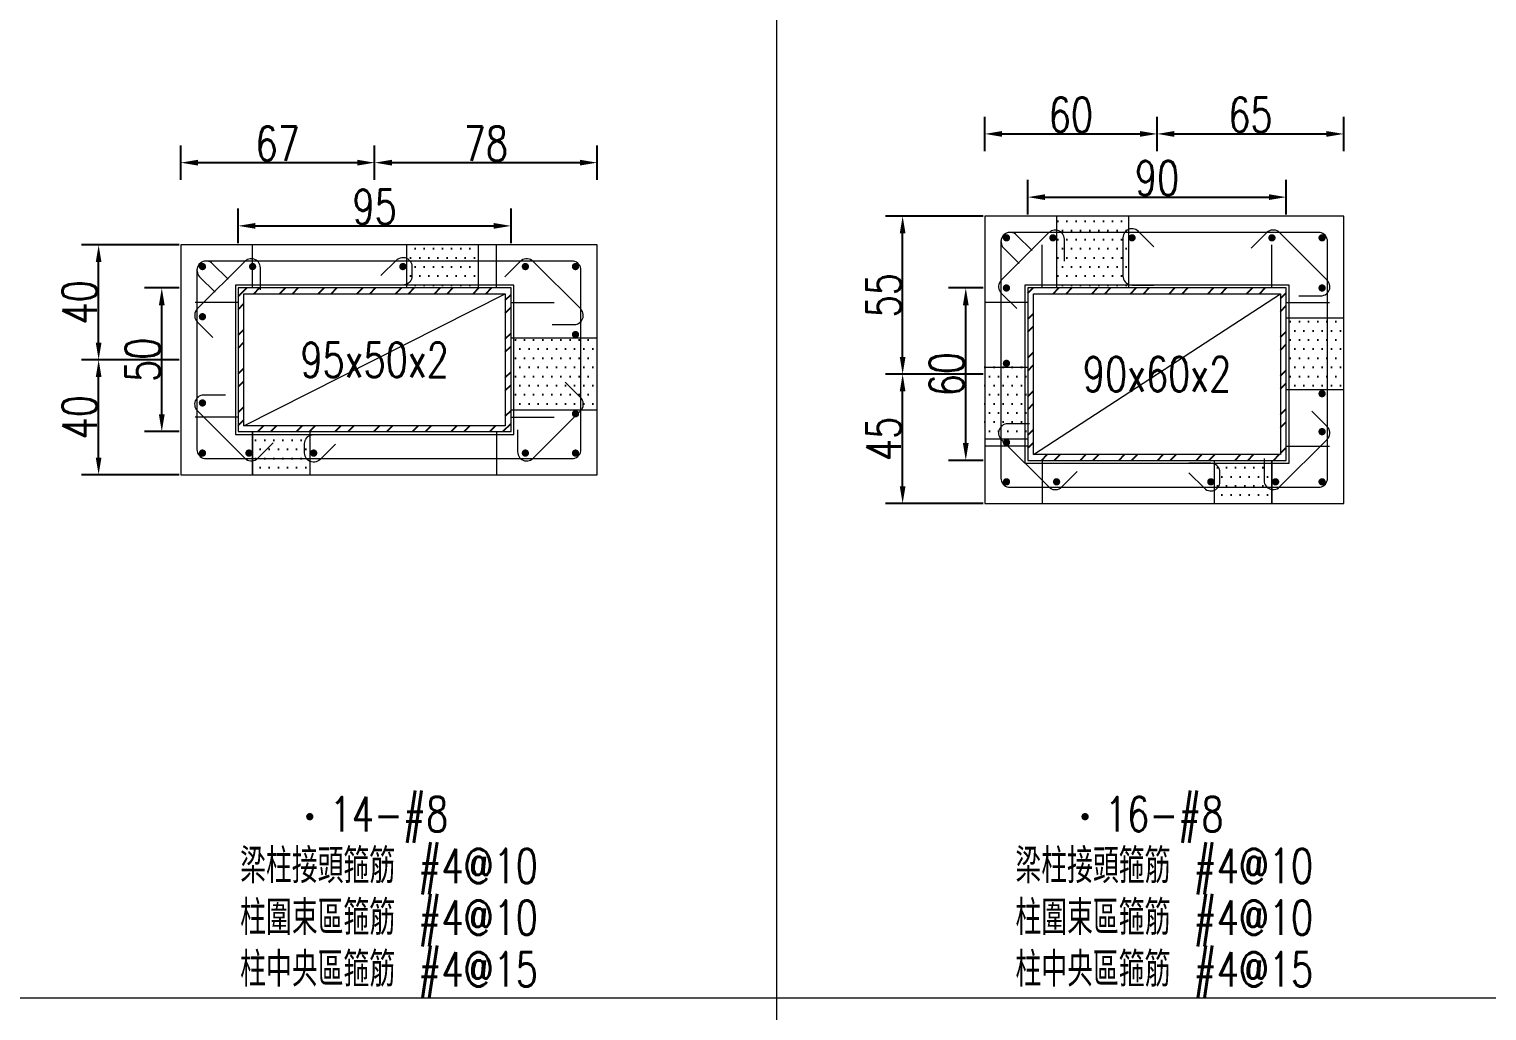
# Model space of a CAD drawing. Header units: millimetres. Extents: x 0 to 3905, y 0 to 8880.
# Drawn here: x 920 to 1427, y 6859 to 7201 of the extents above; entities that cross this region are included whole.
import ezdxf
from ezdxf.enums import TextEntityAlignment as Align

# ---------------------------------------------------------------- set-up
doc = ezdxf.new("R2010")
doc.units = ezdxf.units.MM
doc.layers.get('DEFPOINTS').update_dxf_attribs({"color": 3})
for name, color, linetype in [('Hatch線', 6, 'Continuous'), ('TC-鋼粱', 132, 'Continuous'), ('主筋斷面', 2, 'Continuous'), ('文字-主筋根數', 7, 'Continuous'), ('文字-剪力筋 中央區', 7, 'Continuous'), ('文字-剪力筋-BC', 7, 'Continuous'), ('文字-剪力筋-圍束區', 7, 'Continuous'), ('文字-輔助字', 7, 'Continuous'), ('柱斷面線', 4, 'Continuous'), ('標註字', 4, 'Continuous'), ('箍筋線', 1, 'Continuous'), ('網格線', 7, 'Continuous'), ('鋼柱', 11, 'Continuous')]:
    doc.layers.add(name, color=color, linetype=linetype)
doc.styles.add('note', font='txt.shx', dxfattribs={"width": 0.75, "height": 12})
doc.styles.add('txt', font='txt.shx', dxfattribs={"height": 0.2, "bigfont": 'chineset.shx'})
doc.dimstyles.new('RCAD_DIM', dxfattribs={"dimtxt": 12, "dimasz": 6, "dimexe": 6, "dimexo": 0.625, "dimtad": 1, "dimdec": 0, "dimdsep": 46, "dimtxsty": 'note', "dimcen": 2.5, "dimclrd": 256, "dimclre": 256, "dimclrt": 256, "dimadec": 0, "dimazin": 0, "dimtfac": 1, "dimtmove": 0, "dimatfit": 3, "dimfxl": 0, "dimtolj": 1, "dimarcsym": 0})

# ---------------------------------------------------------------- blocks, each defined once
blk = doc.blocks.new('*D648')
at = {"layer": 'DEFPOINTS', "color": 0}
for p in [(1087.5, 7132.62), (992.5, 7126), (1087.5, 7126)]:
    blk.add_point(p, dxfattribs=at)
at = {"layer": '標註字', "lineweight": -2}
for p, q in [((992.5, 7126.62), (992.5, 7138.62)), ((1087.5, 7126.62), (1087.5, 7138.62)), ((998.5, 7132.62), (1081.5, 7132.62))]:
    blk.add_line(p, q, dxfattribs=at)
at = {"layer": '標註字'}
for points in [[(998.5, 7133.62), (998.5, 7131.62), (992.5, 7132.62)], [(1081.5, 7131.62), (1081.5, 7133.62), (1087.5, 7132.62)]]:
    blk.add_solid(points, dxfattribs=at)
at = {"layer": '標註字', "insert": (1040, 7139.25), "char_height": 12, "attachment_point": 5, "style": 'note'}
blk.add_mtext('\\A1;95', dxfattribs=at)
blk = doc.blocks.new('*D649')
at = {"layer": 'DEFPOINTS', "color": 0}
for p in [(965.88, 7111), (972.5, 7111), (972.5, 7061)]:
    blk.add_point(p, dxfattribs=at)
at = {"layer": '標註字', "lineweight": -2}
for p, q in [((971.88, 7111), (959.88, 7111)), ((965.88, 7067), (965.88, 7105)), ((971.88, 7061), (959.88, 7061))]:
    blk.add_line(p, q, dxfattribs=at)
at = {"layer": '標註字'}
for points in [[(966.88, 7105), (964.88, 7105), (965.88, 7111)], [(964.88, 7067), (966.88, 7067), (965.88, 7061)]]:
    blk.add_solid(points, dxfattribs=at)
at = {"layer": '標註字', "insert": (959.25, 7086), "char_height": 12, "attachment_point": 5, "rotation": 90, "style": 'note'}
blk.add_mtext('\\A1;50', dxfattribs=at)
blk = doc.blocks.new('*D650')
at = {"layer": 'DEFPOINTS', "color": 0}
for p in [(1040, 7154.62), (972.5, 7148), (1040, 7148)]:
    blk.add_point(p, dxfattribs=at)
at = {"layer": '標註字', "lineweight": -2}
for p, q in [((972.5, 7148.62), (972.5, 7160.62)), ((1040, 7148.62), (1040, 7160.62)), ((978.5, 7154.62), (1034, 7154.62))]:
    blk.add_line(p, q, dxfattribs=at)
at = {"layer": '標註字'}
for points in [[(978.5, 7155.62), (978.5, 7153.62), (972.5, 7154.62)], [(1034, 7153.62), (1034, 7155.62), (1040, 7154.62)]]:
    blk.add_solid(points, dxfattribs=at)
at = {"layer": '標註字', "insert": (1006.25, 7161.25), "char_height": 12, "attachment_point": 5, "style": 'note'}
blk.add_mtext('\\A1;67', dxfattribs=at)
blk = doc.blocks.new('*D651')
at = {"layer": 'DEFPOINTS', "color": 0}
for p in [(1117.5, 7154.62), (1040, 7148), (1117.5, 7148)]:
    blk.add_point(p, dxfattribs=at)
at = {"layer": '標註字', "lineweight": -2}
for p, q in [((1040, 7148.62), (1040, 7160.62)), ((1117.5, 7148.62), (1117.5, 7160.62)), ((1046, 7154.62), (1111.5, 7154.62))]:
    blk.add_line(p, q, dxfattribs=at)
at = {"layer": '標註字'}
for points in [[(1046, 7155.62), (1046, 7153.62), (1040, 7154.62)], [(1111.5, 7153.62), (1111.5, 7155.62), (1117.5, 7154.62)]]:
    blk.add_solid(points, dxfattribs=at)
at = {"layer": '標註字', "insert": (1078.75, 7161.25), "char_height": 12, "attachment_point": 5, "style": 'note'}
blk.add_mtext('\\A1;78', dxfattribs=at)
blk = doc.blocks.new('*D652')
at = {"layer": 'DEFPOINTS', "color": 0}
for p in [(943.88, 7086), (972.5, 7086), (972.5, 7046)]:
    blk.add_point(p, dxfattribs=at)
at = {"layer": '標註字', "lineweight": -2}
for p, q in [((971.88, 7086), (937.88, 7086)), ((943.88, 7052), (943.88, 7080)), ((971.88, 7046), (937.88, 7046))]:
    blk.add_line(p, q, dxfattribs=at)
at = {"layer": '標註字'}
for points in [[(944.88, 7080), (942.88, 7080), (943.88, 7086)], [(942.88, 7052), (944.88, 7052), (943.88, 7046)]]:
    blk.add_solid(points, dxfattribs=at)
at = {"layer": '標註字', "insert": (937.25, 7066), "char_height": 12, "attachment_point": 5, "rotation": 90, "style": 'note'}
blk.add_mtext('\\A1;40', dxfattribs=at)
blk = doc.blocks.new('*D653')
at = {"layer": 'DEFPOINTS', "color": 0}
for p in [(943.88, 7126), (972.5, 7126), (972.5, 7086)]:
    blk.add_point(p, dxfattribs=at)
at = {"layer": '標註字', "lineweight": -2}
for p, q in [((971.88, 7126), (937.88, 7126)), ((943.88, 7092), (943.88, 7120)), ((971.88, 7086), (937.88, 7086))]:
    blk.add_line(p, q, dxfattribs=at)
at = {"layer": '標註字'}
for points in [[(944.88, 7120), (942.88, 7120), (943.88, 7126)], [(942.88, 7092), (944.88, 7092), (943.88, 7086)]]:
    blk.add_solid(points, dxfattribs=at)
at = {"layer": '標註字', "insert": (937.25, 7106), "char_height": 12, "attachment_point": 5, "rotation": 90, "style": 'note'}
blk.add_mtext('\\A1;40', dxfattribs=at)
blk = doc.blocks.new('Circle_Filled')
at = {"const_width": 0.5}
blk.add_lwpolyline([(-0.25, 0, 1), (0.25, 0, 1)], format="xyb", close=True, dxfattribs=at)
blk = doc.blocks.new('*D780')
at = {"layer": 'DEFPOINTS', "color": 0}
for p in [(1357.5, 7142.62), (1267.5, 7136), (1357.5, 7136)]:
    blk.add_point(p, dxfattribs=at)
at = {"layer": '標註字', "lineweight": -2}
for p, q in [((1267.5, 7136.62), (1267.5, 7148.62)), ((1357.5, 7136.62), (1357.5, 7148.62)), ((1273.5, 7142.62), (1351.5, 7142.62))]:
    blk.add_line(p, q, dxfattribs=at)
at = {"layer": '標註字'}
for points in [[(1273.5, 7143.62), (1273.5, 7141.62), (1267.5, 7142.62)], [(1351.5, 7141.62), (1351.5, 7143.62), (1357.5, 7142.62)]]:
    blk.add_solid(points, dxfattribs=at)
at = {"layer": '標註字', "insert": (1312.5, 7149.25), "char_height": 12, "attachment_point": 5, "style": 'note'}
blk.add_mtext('\\A1;90', dxfattribs=at)
blk = doc.blocks.new('*D781')
at = {"layer": 'DEFPOINTS', "color": 0}
for p in [(1245.88, 7111), (1252.5, 7111), (1252.5, 7051)]:
    blk.add_point(p, dxfattribs=at)
at = {"layer": '標註字', "lineweight": -2}
for p, q in [((1251.88, 7111), (1239.88, 7111)), ((1245.88, 7057), (1245.88, 7105)), ((1251.88, 7051), (1239.88, 7051))]:
    blk.add_line(p, q, dxfattribs=at)
at = {"layer": '標註字'}
for points in [[(1246.88, 7105), (1244.88, 7105), (1245.88, 7111)], [(1244.88, 7057), (1246.88, 7057), (1245.88, 7051)]]:
    blk.add_solid(points, dxfattribs=at)
at = {"layer": '標註字', "insert": (1239.25, 7081), "char_height": 12, "attachment_point": 5, "rotation": 90, "style": 'note'}
blk.add_mtext('\\A1;60', dxfattribs=at)
blk = doc.blocks.new('*D782')
at = {"layer": 'DEFPOINTS', "color": 0}
for p in [(1312.5, 7164.62), (1252.5, 7158), (1312.5, 7158)]:
    blk.add_point(p, dxfattribs=at)
at = {"layer": '標註字', "lineweight": -2}
for p, q in [((1252.5, 7158.62), (1252.5, 7170.62)), ((1312.5, 7158.62), (1312.5, 7170.62)), ((1258.5, 7164.62), (1306.5, 7164.62))]:
    blk.add_line(p, q, dxfattribs=at)
at = {"layer": '標註字'}
for points in [[(1258.5, 7165.62), (1258.5, 7163.62), (1252.5, 7164.62)], [(1306.5, 7163.62), (1306.5, 7165.62), (1312.5, 7164.62)]]:
    blk.add_solid(points, dxfattribs=at)
at = {"layer": '標註字', "insert": (1282.5, 7171.25), "char_height": 12, "attachment_point": 5, "style": 'note'}
blk.add_mtext('\\A1;60', dxfattribs=at)
blk = doc.blocks.new('*D783')
at = {"layer": 'DEFPOINTS', "color": 0}
for p in [(1377.5, 7164.62), (1312.5, 7158), (1377.5, 7158)]:
    blk.add_point(p, dxfattribs=at)
at = {"layer": '標註字', "lineweight": -2}
for p, q in [((1312.5, 7158.62), (1312.5, 7170.62)), ((1377.5, 7158.62), (1377.5, 7170.62)), ((1318.5, 7164.62), (1371.5, 7164.62))]:
    blk.add_line(p, q, dxfattribs=at)
at = {"layer": '標註字'}
for points in [[(1318.5, 7165.62), (1318.5, 7163.62), (1312.5, 7164.62)], [(1371.5, 7163.62), (1371.5, 7165.62), (1377.5, 7164.62)]]:
    blk.add_solid(points, dxfattribs=at)
at = {"layer": '標註字', "insert": (1345, 7171.25), "char_height": 12, "attachment_point": 5, "style": 'note'}
blk.add_mtext('\\A1;65', dxfattribs=at)
blk = doc.blocks.new('*D784')
at = {"layer": 'DEFPOINTS', "color": 0}
for p in [(1223.88, 7081), (1252.5, 7081), (1252.5, 7036)]:
    blk.add_point(p, dxfattribs=at)
at = {"layer": '標註字', "lineweight": -2}
for p, q in [((1251.88, 7081), (1217.88, 7081)), ((1223.88, 7042), (1223.88, 7075)), ((1251.88, 7036), (1217.88, 7036))]:
    blk.add_line(p, q, dxfattribs=at)
at = {"layer": '標註字'}
for points in [[(1224.88, 7075), (1222.88, 7075), (1223.88, 7081)], [(1222.88, 7042), (1224.88, 7042), (1223.88, 7036)]]:
    blk.add_solid(points, dxfattribs=at)
at = {"layer": '標註字', "insert": (1217.25, 7058.5), "char_height": 12, "attachment_point": 5, "rotation": 90, "style": 'note'}
blk.add_mtext('\\A1;45', dxfattribs=at)
blk = doc.blocks.new('*D785')
at = {"layer": 'DEFPOINTS', "color": 0}
for p in [(1223.88, 7136), (1252.5, 7136), (1252.5, 7081)]:
    blk.add_point(p, dxfattribs=at)
at = {"layer": '標註字', "lineweight": -2}
for p, q in [((1251.88, 7136), (1217.88, 7136)), ((1223.88, 7087), (1223.88, 7130)), ((1251.88, 7081), (1217.88, 7081))]:
    blk.add_line(p, q, dxfattribs=at)
at = {"layer": '標註字'}
for points in [[(1224.88, 7130), (1222.88, 7130), (1223.88, 7136)], [(1222.88, 7087), (1224.88, 7087), (1223.88, 7081)]]:
    blk.add_solid(points, dxfattribs=at)
at = {"layer": '標註字', "insert": (1217.25, 7108.5), "char_height": 12, "attachment_point": 5, "rotation": 90, "style": 'note'}
blk.add_mtext('\\A1;55', dxfattribs=at)

msp = doc.modelspace()

# ---------------------------------------------------------------- hatches: boundary and pattern name
at = {"layer": 'Hatch線'}
h = msp.add_hatch(dxfattribs=at)
h.set_pattern_fill('ANSI32', color=256, style=0)
h.paths.add_polyline_path([(992.5, 7061), (1087.5, 7061), (1087.5, 7111), (992.5, 7111)], flags=17)
h.paths.add_polyline_path([(994.5, 7063), (994.5, 7109), (1085.5, 7109), (1085.5, 7063)])
h = msp.add_hatch(dxfattribs=at)
h.set_pattern_fill('ANSI32', color=256, style=0)
h.paths.add_polyline_path([(1267.5, 7051), (1357.5, 7051), (1357.5, 7111), (1267.5, 7111)], flags=17)
h.paths.add_polyline_path([(1269.5, 7053), (1269.5, 7109), (1355.5, 7109), (1355.5, 7053)])
at = {"layer": 'TC-鋼粱'}
h = msp.add_hatch(dxfattribs=at)
h.set_pattern_fill('DOTS', color=256, scale=2, style=0)
h.paths.add_polyline_path([(1302.5, 7136), (1277.5, 7136), (1277.5, 7111), (1302.5, 7111)], flags=17)
h = msp.add_hatch(dxfattribs=at)
h.set_pattern_fill('DOTS', color=256, scale=2, style=0)
h.paths.add_polyline_path([(1076.11, 7126), (1051.11, 7126), (1051.11, 7111), (1076.11, 7111)], flags=17)
h = msp.add_hatch(dxfattribs=at)
h.set_pattern_fill('DOTS', color=256, scale=2, style=0)
h.paths.add_polyline_path([(1377.5, 7075.5), (1377.5, 7100.5), (1357.5, 7100.5), (1357.5, 7075.5)], flags=17)
h = msp.add_hatch(dxfattribs=at)
h.set_pattern_fill('DOTS', color=256, scale=2, style=0)
h.paths.add_polyline_path([(1117.5, 7068.5), (1117.5, 7093.5), (1087.5, 7093.5), (1087.5, 7068.5)], flags=17)
h = msp.add_hatch(dxfattribs=at)
h.set_pattern_fill('DOTS', color=256, scale=2, style=0)
h.paths.add_polyline_path([(1252.5, 7083.5), (1252.5, 7058.5), (1267.5, 7058.5), (1267.5, 7083.5)], flags=17)
h = msp.add_hatch(dxfattribs=at)
h.set_pattern_fill('DOTS', color=256, scale=2, style=0)
h.paths.add_polyline_path([(997.5, 7046), (1017.5, 7046), (1017.5, 7061), (997.5, 7061)], flags=17)
h = msp.add_hatch(dxfattribs=at)
h.set_pattern_fill('DOTS', color=256, scale=2, style=0)
h.paths.add_polyline_path([(1332.5, 7036), (1352.5, 7036), (1352.5, 7051), (1332.5, 7051)], flags=17)

# ---------------------------------------------------------------- linework, layer by layer
at = {"layer": 'DEFPOINTS', "lineweight": 5}
for points in [[(997.5, 7111), (997.5, 7126)], [(1082.5, 7111), (1082.5, 7126)], [(1272.5, 7111), (1272.5, 7126)], [(1352.5, 7111), (1352.5, 7126)], [(992.5, 7060), (1088.5, 7060), (1088.5, 7112), (991.5, 7112), (991.5, 7060), (992.5, 7060)], [(994.5, 7063), (1085.5, 7109)], [(1267.5, 7050), (1358.5, 7050), (1358.5, 7112), (1266.5, 7112), (1266.5, 7050), (1267.5, 7050)], [(1269.5, 7053), (1355.5, 7109)], [(992.5, 7106), (977.5, 7106)], [(1087.5, 7106), (1102.5, 7106)], [(1267.5, 7106), (1252.5, 7106)], [(1357.5, 7106), (1372.5, 7106)], [(992.5, 7066), (977.5, 7066)], [(1087.5, 7066), (1102.5, 7066)], [(997.5, 7061), (997.5, 7046)], [(1082.5, 7061), (1082.5, 7046)], [(1267.5, 7056), (1252.5, 7056)], [(1357.5, 7056), (1372.5, 7056)], [(1272.5, 7051), (1272.5, 7036)], [(1352.5, 7051), (1352.5, 7036)]]:
    msp.add_lwpolyline(points, dxfattribs=at)
at = {"layer": 'TC-鋼粱', "lineweight": 5}
for points in [[(1277.5, 7136), (1277.5, 7111)], [(1302.5, 7136), (1302.5, 7111)], [(1051.11, 7126), (1051.11, 7111)], [(1076.11, 7126), (1076.11, 7111)], [(1377.5, 7100.5), (1357.5, 7100.5)], [(1117.5, 7093.5), (1087.5, 7093.5)], [(1252.5, 7083.5), (1267.5, 7083.5)], [(1377.5, 7075.5), (1357.5, 7075.5)], [(1117.5, 7068.5), (1087.5, 7068.5)], [(997.5, 7046), (997.5, 7061)], [(1017.5, 7046), (1017.5, 7061)], [(1252.5, 7058.5), (1267.5, 7058.5)], [(1332.5, 7036), (1332.5, 7051)], [(1352.5, 7036), (1352.5, 7051)]]:
    msp.add_lwpolyline(points, dxfattribs=at)
at = {"layer": '柱斷面線', "lineweight": 5}
for points in [[(1252.5, 7036), (1377.5, 7036), (1377.5, 7136), (1252.5, 7136), (1252.5, 7036)], [(972.5, 7046), (1117.5, 7046), (1117.5, 7126), (972.5, 7126), (972.5, 7046)]]:
    msp.add_lwpolyline(points, dxfattribs=at)
at = {"layer": '箍筋線', "lineweight": 5}
for points in [[(1280.23, 7120.39), (1280.23, 7128.01), (1280.18, 7128.54), (1280.05, 7129.06), (1279.83, 7129.55), (1279.53, 7129.99), (1279.17, 7130.38), (1278.74, 7130.7), (1278.27, 7130.94), (1277.76, 7131.11), (1277.23, 7131.18), (1276.7, 7131.17), (1276.17, 7131.06), (1275.67, 7130.87), (1275.21, 7130.6), (1274.81, 7130.26), (1258.24, 7113.69), (1257.89, 7113.27), (1257.61, 7112.79), (1257.42, 7112.27), (1257.33, 7111.73), (1257.33, 7111.17), (1257.42, 7110.63), (1257.61, 7110.11), (1257.89, 7109.63), (1258.24, 7109.2), (1263.63, 7103.82)], [(1268.94, 7124.05), (1263.56, 7129.44), (1263.15, 7129.78), (1262.69, 7130.05), (1262.19, 7130.24), (1261.67, 7130.35), (1261.13, 7130.36), (1260.6, 7130.29), (1260.09, 7130.12), (1259.62, 7129.88), (1259.19, 7129.56), (1258.83, 7129.17), (1258.53, 7128.73), (1258.31, 7128.24), (1258.18, 7127.72), (1258.13, 7127.19), (1258.13, 7044.81), (1258.18, 7044.26), (1258.33, 7043.72), (1258.56, 7043.22), (1258.88, 7042.77), (1259.27, 7042.38), (1259.72, 7042.06), (1260.22, 7041.83), (1260.76, 7041.68), (1261.31, 7041.63), (1368.69, 7041.63), (1369.24, 7041.68), (1369.78, 7041.83), (1370.28, 7042.06), (1370.73, 7042.38), (1371.12, 7042.77), (1371.44, 7043.22), (1371.67, 7043.72), (1371.82, 7044.26), (1371.87, 7044.81), (1371.87, 7127.19), (1371.82, 7127.74), (1371.67, 7128.28), (1371.44, 7128.78), (1371.12, 7129.23), (1370.73, 7129.62), (1370.28, 7129.94), (1369.78, 7130.17), (1369.24, 7130.32), (1368.69, 7130.37), (1261.31, 7130.37), (1260.78, 7130.32), (1260.26, 7130.19), (1259.77, 7129.97), (1259.33, 7129.67), (1258.94, 7129.31), (1258.62, 7128.88), (1258.38, 7128.41), (1258.21, 7127.9), (1258.14, 7127.37), (1258.15, 7126.83), (1258.26, 7126.31), (1258.45, 7125.81), (1258.72, 7125.35), (1259.06, 7124.94), (1264.45, 7119.56)], [(1311.4, 7125.32), (1306.02, 7130.71), (1305.61, 7131.05), (1305.15, 7131.32), (1304.65, 7131.51), (1304.13, 7131.62), (1303.59, 7131.63), (1303.06, 7131.56), (1302.55, 7131.39), (1302.08, 7131.15), (1301.65, 7130.83), (1301.29, 7130.44), (1300.99, 7130), (1300.77, 7129.51), (1300.64, 7128.99), (1300.6, 7128.46), (1300.6, 7115.17), (1300.64, 7114.62), (1300.79, 7114.09), (1301.02, 7113.59), (1301.34, 7113.13), (1301.73, 7112.74), (1302.18, 7112.43), (1302.68, 7112.19), (1303.22, 7112.05), (1303.77, 7112), (1311.39, 7112)], [(1361.89, 7108.27), (1369.51, 7108.27), (1370.04, 7108.32), (1370.56, 7108.45), (1371.05, 7108.67), (1371.49, 7108.97), (1371.88, 7109.33), (1372.2, 7109.76), (1372.44, 7110.23), (1372.61, 7110.74), (1372.68, 7111.27), (1372.67, 7111.8), (1372.56, 7112.33), (1372.37, 7112.83), (1372.1, 7113.29), (1371.76, 7113.69), (1355.19, 7130.26), (1354.77, 7130.61), (1354.29, 7130.89), (1353.77, 7131.08), (1353.23, 7131.17), (1352.67, 7131.17), (1352.13, 7131.08), (1351.61, 7130.89), (1351.13, 7130.61), (1350.7, 7130.26), (1345.32, 7124.87)], [(1000.23, 7110.39), (1000.23, 7118.01), (1000.18, 7118.54), (1000.05, 7119.06), (999.83, 7119.55), (999.53, 7119.99), (999.17, 7120.38), (998.74, 7120.7), (998.27, 7120.94), (997.76, 7121.11), (997.23, 7121.18), (996.7, 7121.17), (996.17, 7121.06), (995.67, 7120.87), (995.21, 7120.6), (994.81, 7120.26), (978.24, 7103.69), (977.89, 7103.27), (977.61, 7102.79), (977.42, 7102.27), (977.33, 7101.73), (977.33, 7101.17), (977.42, 7100.63), (977.61, 7100.11), (977.89, 7099.63), (978.24, 7099.2), (983.63, 7093.82)], [(988.94, 7114.05), (983.56, 7119.44), (983.15, 7119.78), (982.69, 7120.05), (982.19, 7120.24), (981.67, 7120.35), (981.13, 7120.36), (980.6, 7120.29), (980.09, 7120.12), (979.62, 7119.88), (979.19, 7119.56), (978.83, 7119.17), (978.53, 7118.73), (978.31, 7118.24), (978.18, 7117.72), (978.14, 7117.19), (978.14, 7054.81), (978.18, 7054.26), (978.33, 7053.72), (978.56, 7053.22), (978.88, 7052.77), (979.27, 7052.38), (979.72, 7052.06), (980.22, 7051.83), (980.76, 7051.68), (981.31, 7051.63), (1108.69, 7051.63), (1109.24, 7051.68), (1109.78, 7051.83), (1110.28, 7052.06), (1110.73, 7052.38), (1111.12, 7052.77), (1111.44, 7053.22), (1111.67, 7053.72), (1111.82, 7054.26), (1111.86, 7054.81), (1111.86, 7117.19), (1111.82, 7117.74), (1111.67, 7118.28), (1111.44, 7118.78), (1111.12, 7119.23), (1110.73, 7119.62), (1110.28, 7119.94), (1109.78, 7120.17), (1109.24, 7120.32), (1108.69, 7120.37), (981.31, 7120.37), (980.78, 7120.32), (980.26, 7120.19), (979.77, 7119.97), (979.33, 7119.67), (978.94, 7119.31), (978.62, 7118.88), (978.38, 7118.41), (978.21, 7117.9), (978.14, 7117.37), (978.15, 7116.83), (978.26, 7116.31), (978.45, 7115.81), (978.72, 7115.35), (979.06, 7114.94), (984.45, 7109.56)], [(1042.2, 7115.32), (1047.59, 7120.71), (1048, 7121.05), (1048.46, 7121.32), (1048.96, 7121.51), (1049.48, 7121.62), (1050.01, 7121.63), (1050.54, 7121.56), (1051.05, 7121.39), (1051.52, 7121.15), (1051.95, 7120.83), (1052.32, 7120.44), (1052.61, 7120), (1052.83, 7119.51), (1052.97, 7118.99), (1053.01, 7118.46), (1053.01, 7115.17), (1052.96, 7114.62), (1052.82, 7114.09), (1052.59, 7113.59), (1052.27, 7113.13), (1051.88, 7112.74), (1051.42, 7112.43), (1050.92, 7112.19), (1050.39, 7112.05), (1049.84, 7112), (1042.22, 7112)], [(1101.89, 7098.27), (1109.51, 7098.27), (1110.04, 7098.32), (1110.56, 7098.45), (1111.05, 7098.67), (1111.49, 7098.97), (1111.88, 7099.33), (1112.2, 7099.76), (1112.44, 7100.23), (1112.61, 7100.74), (1112.68, 7101.27), (1112.67, 7101.8), (1112.56, 7102.33), (1112.37, 7102.83), (1112.1, 7103.29), (1111.76, 7103.69), (1095.19, 7120.26), (1094.77, 7120.61), (1094.29, 7120.89), (1093.77, 7121.08), (1093.23, 7121.17), (1092.67, 7121.17), (1092.13, 7121.08), (1091.61, 7120.89), (1091.13, 7120.61), (1090.7, 7120.26), (1085.32, 7114.87)], [(1089.77, 7061.61), (1089.77, 7053.99), (1089.82, 7053.46), (1089.95, 7052.94), (1090.17, 7052.45), (1090.47, 7052.01), (1090.83, 7051.62), (1091.26, 7051.3), (1091.73, 7051.06), (1092.24, 7050.89), (1092.77, 7050.82), (1093.3, 7050.83), (1093.83, 7050.94), (1094.33, 7051.13), (1094.79, 7051.4), (1095.19, 7051.74), (1111.76, 7068.31), (1112.11, 7068.73), (1112.39, 7069.21), (1112.58, 7069.73), (1112.67, 7070.27), (1112.67, 7070.83), (1112.58, 7071.37), (1112.39, 7071.89), (1112.11, 7072.37), (1111.76, 7072.8), (1106.37, 7078.18)], [(988.11, 7073.73), (980.49, 7073.73), (979.96, 7073.68), (979.44, 7073.55), (978.95, 7073.33), (978.51, 7073.03), (978.12, 7072.67), (977.8, 7072.24), (977.56, 7071.77), (977.39, 7071.26), (977.32, 7070.73), (977.33, 7070.2), (977.44, 7069.67), (977.63, 7069.17), (977.9, 7068.71), (978.24, 7068.31), (994.81, 7051.74), (995.23, 7051.39), (995.71, 7051.11), (996.23, 7050.92), (996.77, 7050.83), (997.33, 7050.83), (997.87, 7050.92), (998.39, 7051.11), (998.87, 7051.39), (999.3, 7051.74), (1004.68, 7057.13)], [(1349.77, 7051.61), (1349.77, 7043.99), (1349.82, 7043.46), (1349.95, 7042.94), (1350.17, 7042.45), (1350.47, 7042.01), (1350.83, 7041.62), (1351.26, 7041.3), (1351.73, 7041.06), (1352.24, 7040.89), (1352.77, 7040.82), (1353.3, 7040.83), (1353.83, 7040.94), (1354.33, 7041.13), (1354.79, 7041.4), (1355.19, 7041.74), (1371.76, 7058.31), (1372.11, 7058.73), (1372.39, 7059.21), (1372.58, 7059.73), (1372.67, 7060.27), (1372.67, 7060.83), (1372.58, 7061.37), (1372.39, 7061.89), (1372.11, 7062.37), (1371.76, 7062.8), (1366.37, 7068.18)], [(1268.11, 7063.73), (1260.49, 7063.73), (1259.96, 7063.68), (1259.44, 7063.55), (1258.95, 7063.33), (1258.51, 7063.03), (1258.12, 7062.67), (1257.8, 7062.24), (1257.56, 7061.77), (1257.39, 7061.26), (1257.32, 7060.73), (1257.33, 7060.2), (1257.44, 7059.67), (1257.63, 7059.17), (1257.9, 7058.71), (1258.24, 7058.31), (1274.81, 7041.74), (1275.23, 7041.39), (1275.71, 7041.11), (1276.23, 7040.92), (1276.77, 7040.83), (1277.33, 7040.83), (1277.87, 7040.92), (1278.39, 7041.11), (1278.87, 7041.39), (1279.3, 7041.74), (1284.68, 7047.13)], [(1026.4, 7056.68), (1021.02, 7051.29), (1020.61, 7050.95), (1020.15, 7050.68), (1019.65, 7050.49), (1019.13, 7050.38), (1018.59, 7050.37), (1018.06, 7050.44), (1017.56, 7050.61), (1017.08, 7050.85), (1016.65, 7051.17), (1016.29, 7051.56), (1015.99, 7052), (1015.77, 7052.49), (1015.64, 7053.01), (1015.6, 7053.54), (1015.6, 7056.83), (1015.64, 7057.38), (1015.79, 7057.91), (1016.02, 7058.41), (1016.34, 7058.87), (1016.73, 7059.26), (1017.18, 7059.57), (1017.68, 7059.81), (1018.22, 7059.95), (1018.77, 7060), (1026.39, 7060)], [(1323.6, 7046.68), (1328.98, 7041.29), (1329.39, 7040.95), (1329.85, 7040.68), (1330.35, 7040.49), (1330.87, 7040.38), (1331.41, 7040.37), (1331.94, 7040.44), (1332.45, 7040.61), (1332.92, 7040.85), (1333.35, 7041.17), (1333.71, 7041.56), (1334.01, 7042), (1334.23, 7042.49), (1334.36, 7043.01), (1334.41, 7043.54), (1334.41, 7046.83), (1334.36, 7047.38), (1334.21, 7047.91), (1333.98, 7048.41), (1333.66, 7048.87), (1333.27, 7049.26), (1332.82, 7049.57), (1332.32, 7049.81), (1331.78, 7049.95), (1331.23, 7050), (1323.61, 7050)]]:
    msp.add_lwpolyline(points, dxfattribs=at)
at = {"layer": '網格線', "lineweight": 5}
for points in [[(1180, 7236), (1180, 6864)], [(910, 6864), (1180, 6864)], [(1180, 6864), (1450, 6864)], [(1180, 6864), (1180, 6834)]]:
    msp.add_lwpolyline(points, dxfattribs=at)
at = {"layer": '鋼柱', "lineweight": 5}
for points in [[(992.5, 7061), (1087.5, 7061), (1087.5, 7111), (992.5, 7111), (992.5, 7061)], [(994.5, 7063), (994.5, 7109), (1085.5, 7109), (1085.5, 7063), (994.5, 7063)], [(1267.5, 7051), (1357.5, 7051), (1357.5, 7111), (1267.5, 7111), (1267.5, 7051)], [(1269.5, 7053), (1269.5, 7109), (1355.5, 7109), (1355.5, 7053), (1269.5, 7053)]]:
    msp.add_lwpolyline(points, dxfattribs=at)

# ---------------------------------------------------------------- block references
at = {"layer": '主筋斷面', "lineweight": 5, "xscale": 2.539999961853027, "yscale": 2.539999961853027}
for p in [(1260.04, 7128.46), (1276.23, 7128.46), (1303.77, 7128.46), (1352.5, 7128.46), (1369.96, 7128.46), (980.04, 7118.46), (997.5, 7118.46), (1049.84, 7118.46), (1092.5, 7118.46), (1109.96, 7118.46), (1260.04, 7111), (1369.96, 7111), (980.04, 7101), (1109.96, 7094.77), (1260.04, 7084.77), (980.04, 7071), (1369.96, 7074.23), (1109.96, 7067.23), (1369.96, 7061), (1260.04, 7057.23), (980.04, 7053.54), (996.23, 7053.54), (1018.77, 7053.54), (1092.5, 7053.54), (1109.96, 7053.54), (1260.04, 7043.54), (1277.5, 7043.54), (1331.23, 7043.54), (1353.77, 7043.54), (1369.96, 7043.54), (1017.42, 6927), (1287.42, 6927)]:
    msp.add_blockref('Circle_Filled', p, dxfattribs=at)

# ---------------------------------------------------------------- texts
at = {"layer": '文字-主筋根數', "style": 'txt', "width": 0.75}
for s, p in [('14-#8', (1045, 6927)), ('16-#8', (1315, 6927))]:
    msp.add_text(s, height=12, dxfattribs=at).set_placement(p, align=Align.MIDDLE)
at = {"layer": '文字-剪力筋 中央區', "style": 'txt', "width": 0.75}
for p in [(1045, 6873), (1315, 6873)]:
    msp.add_text('柱中央區箍筋 #4@15', height=12, dxfattribs=at).set_placement(p, align=Align.MIDDLE)
at = {"layer": '文字-剪力筋-BC', "style": 'txt', "width": 0.75}
for p in [(1045, 6909), (1315, 6909)]:
    msp.add_text('梁柱接頭箍筋 #4@10', height=12, dxfattribs=at).set_placement(p, align=Align.MIDDLE)
at = {"layer": '文字-剪力筋-圍束區', "style": 'txt', "width": 0.75}
for p in [(1045, 6891), (1315, 6891)]:
    msp.add_text('柱圍束區箍筋 #4@10', height=12, dxfattribs=at).set_placement(p, align=Align.MIDDLE)
at = {"layer": '文字-輔助字', "style": 'txt', "width": 0.75}
for s, p in [('95x50x2', (1040, 7086)), ('90x60x2', (1312.5, 7081))]:
    msp.add_text(s, height=12, dxfattribs=at).set_placement(p, align=Align.MIDDLE)

# ---------------------------------------------------------------- dimensions: what is measured, and where the dimension line sits
at = {"layer": '標註字'}
for base, p1, p2, picture, middle in [((1312.5, 7164.62), (1252.5, 7158), (1312.5, 7158), '*D782', (1282.5, 7171.25)), ((1377.5, 7164.62), (1312.5, 7158), (1377.5, 7158), '*D783', (1345, 7171.25)), ((1039.9999, 7154.625), (972.5, 7148), (1039.9999, 7148), '*D650', (1006.25, 7161.25)), ((1117.5, 7154.625), (1039.9999, 7148), (1117.5, 7148), '*D651', (1078.75, 7161.25)), ((1357.5, 7142.62), (1267.5, 7136), (1357.5, 7136), '*D780', (1312.5, 7149.25)), ((1087.5, 7132.62), (992.5, 7126), (1087.5, 7126), '*D648', (1040, 7139.25))]:
    dim = msp.add_linear_dim(base=base, p1=p1, p2=p2, dimstyle='RCAD_DIM', dxfattribs=at)
    dim.commit()
    dim.dimension.update_dxf_attribs({"geometry": picture, "text_midpoint": middle})
for base, p1, p2, picture, middle in [((1223.88, 7136), (1252.5, 7081), (1252.5, 7136), '*D785', (1217.25, 7108.5)), ((943.88, 7126), (972.5, 7086), (972.5, 7126), '*D653', (937.25, 7106)), ((965.88, 7111), (972.5, 7061), (972.5, 7111), '*D649', (959.25, 7086)), ((1245.88, 7111), (1252.5, 7051), (1252.5, 7111), '*D781', (1239.25, 7081)), ((943.88, 7086), (972.5, 7046), (972.5, 7086), '*D652', (937.25, 7066)), ((1223.88, 7081), (1252.5, 7036), (1252.5, 7081), '*D784', (1217.25, 7058.5))]:
    dim = msp.add_linear_dim(base=base, p1=p1, p2=p2, angle=90, dimstyle='RCAD_DIM', dxfattribs=at)
    dim.commit()
    dim.dimension.update_dxf_attribs({"geometry": picture, "text_midpoint": middle})

doc.saveas('drawing.dxf')
